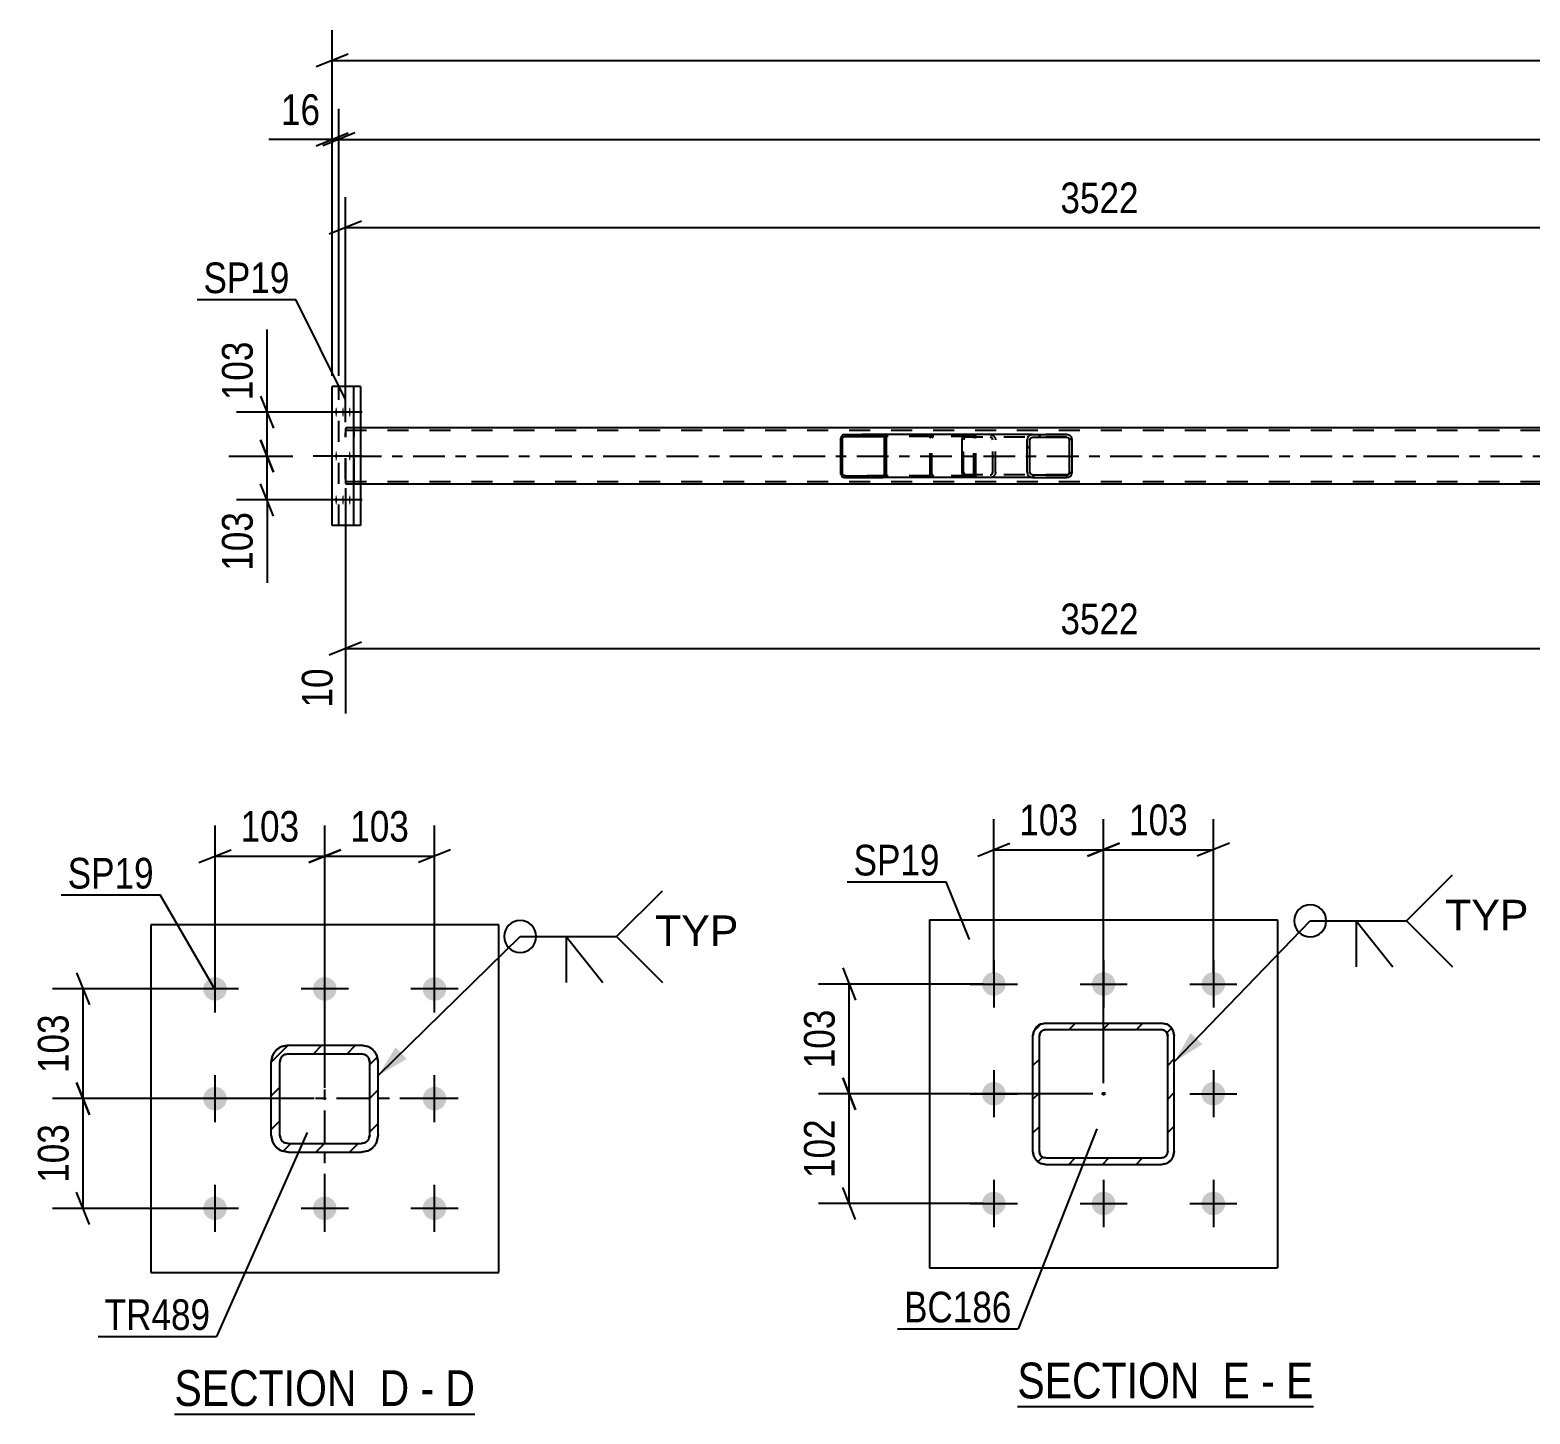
# Model space of a CAD drawing. Header units: millimetres. Extents: x 0 to 841, y 0 to 594.
# Drawn here: x 80.7 to 220.8, y 145.8 to 275.1 of the extents above; entities that cross this region are included whole.
import ezdxf

# ---------------------------------------------------------------- set-up
doc = ezdxf.new("R2010")
doc.units = ezdxf.units.MM
doc.linetypes.add('DXK_LINE_DOT2', pattern=[3.9198, 1.9599, -1.9599])
doc.linetypes.add('DXK_LINE_DOT3', pattern=[5.9187, 2.979, -0.9799, 0.9799, -0.9799])
doc.styles.add('Arial', font='ARIAL.TTF', dxfattribs={"height": 0.2})
doc.styles.add('Arial Narrow', font='ARIALN.TTF', dxfattribs={"height": 0.2})

# ---------------------------------------------------------------- blocks, each defined once
blk = doc.blocks.new('Unknown-318888822-18 - 7484')
at = {"color": 6, "linetype": 'Continuous'}
blk.add_line((94.18, 145.8), (122.25, 145.8), dxfattribs=at)
at = {"color": 0, "linetype": 'Continuous'}
for points in [[(112.29, 146.55), (112.29, 150.05), (94.18, 150.05), (94.18, 146.55)], [(116.11, 146.55), (116.11, 150.05), (113.34, 150.05), (113.34, 146.55)], [(118.43, 146.55), (118.43, 150.05), (117.16, 150.05), (117.16, 146.55)], [(122.25, 146.55), (122.25, 150.05), (119.48, 150.05), (119.48, 146.55)]]:
    blk.add_wipeout(points, dxfattribs=at)
at = {"color": 7, "linetype": 'Continuous', "style": 'Arial Narrow'}
for s, p in [('SECTION ', (94.18, 146.55)), ('D', (113.34, 146.55)), ('D', (119.48, 146.55)), ('-', (117.16, 146.55))]:
    blk.add_text(s, height=3.34, dxfattribs=at).set_placement(p)
blk = doc.blocks.new('Unknown-318888822-22 - 21954')
at = {"color": 6, "linetype": 'Continuous'}
blk.add_line((172.91, 146.51), (200.56, 146.51), dxfattribs=at)
at = {"color": 0, "linetype": 'Continuous'}
for points in [[(191.02, 147.26), (191.02, 150.76), (172.91, 150.76), (172.91, 147.26)], [(194.63, 147.26), (194.63, 150.76), (192.07, 150.76), (192.07, 147.26)], [(196.95, 147.26), (196.95, 150.76), (195.68, 150.76), (195.68, 147.26)], [(200.56, 147.26), (200.56, 150.76), (198, 150.76), (198, 147.26)]]:
    blk.add_wipeout(points, dxfattribs=at)
at = {"color": 7, "linetype": 'Continuous', "style": 'Arial Narrow'}
for s, p in [('SECTION ', (172.91, 147.26)), ('E', (192.07, 147.26)), ('E', (198, 147.26)), ('-', (195.68, 147.26))]:
    blk.add_text(s, height=3.34, dxfattribs=at).set_placement(p)
blk = doc.blocks.new('Part-318888822-7509 - 7484')
at = {"color": 2, "linetype": 'Continuous'}
for p, q in [((124.47, 191.51), (91.97, 191.51)), ((91.97, 191.51), (91.97, 159.01)), ((124.47, 159.01), (124.47, 191.51)), ((91.97, 159.01), (124.47, 159.01))]:
    blk.add_line(p, q, dxfattribs=at)
blk = doc.blocks.new('Part-318888822-7651 - 7484')
at = {"linetype": 'Continuous'}
h = blk.add_hatch(dxfattribs=at)
h.set_pattern_fill('', scale=0.7, style=0, pattern_type=0)
h.set_pattern_definition([(45, (104.8155, 180.2636), (-1.57154, 1.57154), [])])
h.paths.add_polyline_path([(111.62, 180.26), (104.82, 180.26), (104.2, 180.14), (103.68, 179.79), (103.34, 179.28), (103.22, 178.66), (103.22, 171.86), (103.34, 171.25), (103.68, 170.73), (104.2, 170.39), (104.82, 170.26), (111.62, 170.26), (112.23, 170.39), (112.75, 170.73), (113.09, 171.25), (113.22, 171.86), (113.22, 178.66), (113.09, 179.28), (112.75, 179.79), (112.23, 180.14)])
h.paths.add_polyline_path([(112.35, 178.97), (112.42, 178.66), (112.42, 171.86), (112.35, 171.56), (112.18, 171.3), (111.92, 171.12), (111.62, 171.06), (104.82, 171.06), (104.51, 171.12), (104.25, 171.3), (104.08, 171.56), (104.02, 171.86), (104.02, 178.66), (104.08, 178.97), (104.25, 179.23), (104.51, 179.4), (104.82, 179.46), (111.62, 179.46), (111.92, 179.4), (112.18, 179.23)])
at = {"color": 7, "linetype": 'DXK_LINE_DOT3'}
for p, q in [((108.22, 165.26), (108.22, 185.26)), ((118.22, 175.26), (98.22, 175.26))]:
    blk.add_line(p, q, dxfattribs=at)
at = {"color": 7, "linetype": 'DXK_LINE_DOT2'}
for p, q in [((104.2, 180.14), (104.82, 180.26)), ((104.82, 179.46), (104.51, 179.4)), ((104.82, 180.26), (111.62, 180.26)), ((104.82, 179.46), (111.62, 179.46)), ((111.62, 180.26), (112.23, 180.14)), ((111.92, 179.4), (111.62, 179.46)), ((103.22, 178.66), (103.34, 179.28)), ((103.22, 171.86), (103.22, 178.66)), ((104.08, 178.97), (104.02, 178.66)), ((104.02, 171.86), (104.02, 178.66)), ((112.42, 178.66), (112.35, 178.97)), ((112.42, 171.86), (112.42, 178.66)), ((113.09, 179.28), (113.22, 178.66)), ((113.22, 171.86), (113.22, 178.66)), ((103.34, 171.25), (103.22, 171.86)), ((104.02, 171.86), (104.08, 171.56)), ((104.51, 171.12), (104.82, 171.06)), ((104.82, 171.06), (111.62, 171.06)), ((111.62, 171.06), (111.92, 171.12)), ((112.35, 171.56), (112.42, 171.86)), ((113.22, 171.86), (113.09, 171.25)), ((104.82, 170.26), (104.2, 170.39)), ((104.82, 170.26), (111.62, 170.26)), ((112.23, 170.39), (111.62, 170.26))]:
    blk.add_line(p, q, dxfattribs=at)
at = {"color": 2, "linetype": 'Continuous'}
for p, q in [((104.82, 180.26), (104.2, 180.14)), ((104.51, 179.4), (104.82, 179.46)), ((104.82, 180.26), (111.62, 180.26)), ((104.82, 179.46), (111.62, 179.46)), ((112.23, 180.14), (111.62, 180.26)), ((111.62, 179.46), (111.92, 179.4)), ((103.34, 179.28), (103.22, 178.66)), ((103.22, 171.86), (103.22, 178.66)), ((104.02, 178.66), (104.08, 178.97)), ((104.02, 171.86), (104.02, 178.66)), ((112.35, 178.97), (112.42, 178.66)), ((112.42, 171.86), (112.42, 178.66)), ((113.22, 178.66), (113.09, 179.28)), ((113.22, 171.86), (113.22, 178.66)), ((103.22, 171.86), (103.34, 171.25)), ((104.08, 171.56), (104.02, 171.86)), ((104.82, 171.06), (104.51, 171.12)), ((104.82, 171.06), (111.62, 171.06)), ((111.92, 171.12), (111.62, 171.06)), ((112.42, 171.86), (112.35, 171.56)), ((113.09, 171.25), (113.22, 171.86)), ((104.2, 170.39), (104.82, 170.26)), ((104.82, 170.26), (111.62, 170.26)), ((111.62, 170.26), (112.23, 170.39))]:
    blk.add_line(p, q, dxfattribs=at)
at = {"color": 7, "linetype": 'DXK_LINE_DOT2'}
for centre, radius, start, end in [((104.82, 178.66), 1.6, 112.5, 157.5), ((104.82, 178.66), 0.8, 112.5, 157.5), ((111.62, 178.66), 0.8, 22.5, 67.5), ((111.62, 178.66), 1.6, 22.5, 67.5), ((104.82, 171.86), 1.6, 202.5, 247.5), ((104.82, 171.86), 0.8, 202.5, 247.5), ((111.62, 171.86), 0.8, 292.5, 337.5), ((111.62, 171.86), 1.6, 292.5, 337.5)]:
    blk.add_arc(centre, radius, start, end, dxfattribs=at)
at = {"color": 2, "linetype": 'Continuous'}
for centre, radius, start, end in [((104.82, 178.66), 1.6, 112.5, 157.5), ((104.82, 178.66), 0.8, 112.5, 157.5), ((111.62, 178.66), 0.8, 22.5, 67.5), ((111.62, 178.66), 1.6, 22.5, 67.5), ((104.82, 171.86), 1.6, 202.5, 247.5), ((104.82, 171.86), 0.8, 202.5, 247.5), ((111.62, 171.86), 0.8, 292.5, 337.5), ((111.62, 171.86), 1.6, 292.5, 337.5)]:
    blk.add_arc(centre, radius, start, end, dxfattribs=at)
blk = doc.blocks.new('Bolt-318888822-7571 - 7484')
at = {"linetype": 'Continuous'}
for points in [[(97.97, 184.41, -1), (97.97, 186.61, -1)], [(108.22, 184.41, -1), (108.22, 186.61, -1)], [(118.47, 184.41, -1), (118.47, 186.61, -1)], [(97.97, 174.16, -1), (97.97, 176.36, -1)], [(118.47, 174.16, -1), (118.47, 176.36, -1)], [(97.97, 163.91, -1), (97.97, 166.11, -1)], [(108.22, 163.91, -1), (108.22, 166.11, -1)], [(118.47, 163.91, -1), (118.47, 166.11, -1)]]:
    blk.add_hatch(color=1, dxfattribs=at).paths.add_polyline_path(points)
at = {"color": 1, "linetype": 'Continuous'}
for p, q in [((97.97, 183.31), (97.97, 187.71)), ((108.22, 183.31), (108.22, 187.71)), ((118.47, 183.31), (118.47, 187.71)), ((100.17, 185.51), (95.77, 185.51)), ((110.42, 185.51), (106.02, 185.51)), ((120.67, 185.51), (116.27, 185.51)), ((97.97, 173.06), (97.97, 177.46)), ((118.47, 173.06), (118.47, 177.46)), ((100.17, 175.26), (95.77, 175.26)), ((120.67, 175.26), (116.27, 175.26)), ((97.97, 162.81), (97.97, 167.21)), ((108.22, 162.81), (108.22, 167.21)), ((118.47, 162.81), (118.47, 167.21)), ((100.17, 165.01), (95.77, 165.01)), ((110.42, 165.01), (106.02, 165.01)), ((120.67, 165.01), (116.27, 165.01))]:
    blk.add_line(p, q, dxfattribs=at)
blk = doc.blocks.new('Bolt-318888822-3380 - 3092')
at = {"linetype": 'Continuous'}
for points in [[(109.35, 239.39), (109.35, 239.3), (109.35, 239.21), (109.34, 239.13), (109.33, 239.06), (109.32, 239.01), (109.31, 238.97), (109.29, 238.95), (109.28, 238.95), (109.26, 238.97), (109.25, 239.01), (109.24, 239.06), (109.23, 239.13), (109.22, 239.21), (109.22, 239.3), (109.22, 239.39), (109.22, 239.48), (109.22, 239.57), (109.23, 239.65), (109.24, 239.72), (109.25, 239.77), (109.26, 239.81), (109.28, 239.83), (109.29, 239.83), (109.31, 239.81), (109.32, 239.77), (109.33, 239.72), (109.34, 239.65), (109.35, 239.57), (109.35, 239.48)], [(109.99, 239.39), (109.99, 239.3), (109.98, 239.21), (109.98, 239.13), (109.97, 239.06), (109.95, 239.01), (109.94, 238.97), (109.93, 238.95), (109.91, 238.95), (109.9, 238.97), (109.89, 239.01), (109.87, 239.06), (109.87, 239.13), (109.86, 239.21), (109.85, 239.3), (109.85, 239.39), (109.85, 239.48), (109.86, 239.57), (109.87, 239.65), (109.87, 239.72), (109.89, 239.77), (109.9, 239.81), (109.91, 239.83), (109.93, 239.83), (109.94, 239.81), (109.95, 239.77), (109.97, 239.72), (109.98, 239.65), (109.98, 239.57), (109.99, 239.48)], [(110.62, 239.39), (110.62, 239.3), (110.62, 239.21), (110.61, 239.13), (110.6, 239.06), (110.59, 239.01), (110.58, 238.97), (110.56, 238.95), (110.55, 238.95), (110.54, 238.97), (110.52, 239.01), (110.51, 239.06), (110.5, 239.13), (110.49, 239.21), (110.49, 239.3), (110.49, 239.39), (110.49, 239.48), (110.49, 239.57), (110.5, 239.65), (110.51, 239.72), (110.52, 239.77), (110.54, 239.81), (110.55, 239.83), (110.56, 239.83), (110.58, 239.81), (110.59, 239.77), (110.6, 239.72), (110.61, 239.65), (110.62, 239.57), (110.62, 239.48)], [(109.35, 235.29), (109.35, 235.2), (109.35, 235.11), (109.34, 235.03), (109.33, 234.96), (109.32, 234.91), (109.31, 234.87), (109.29, 234.85), (109.28, 234.85), (109.26, 234.87), (109.25, 234.91), (109.24, 234.96), (109.23, 235.03), (109.22, 235.11), (109.22, 235.2), (109.22, 235.29), (109.22, 235.38), (109.22, 235.47), (109.23, 235.55), (109.24, 235.62), (109.25, 235.67), (109.26, 235.71), (109.28, 235.73), (109.29, 235.73), (109.31, 235.71), (109.32, 235.67), (109.33, 235.62), (109.34, 235.55), (109.35, 235.47), (109.35, 235.38)], [(110.62, 235.29), (110.62, 235.2), (110.62, 235.11), (110.61, 235.03), (110.6, 234.96), (110.59, 234.91), (110.58, 234.87), (110.56, 234.85), (110.55, 234.85), (110.54, 234.87), (110.52, 234.91), (110.51, 234.96), (110.5, 235.03), (110.49, 235.11), (110.49, 235.2), (110.49, 235.29), (110.49, 235.38), (110.49, 235.47), (110.5, 235.55), (110.51, 235.62), (110.52, 235.67), (110.54, 235.71), (110.55, 235.73), (110.56, 235.73), (110.58, 235.71), (110.59, 235.67), (110.6, 235.62), (110.61, 235.55), (110.62, 235.47), (110.62, 235.38)], [(109.35, 231.19), (109.35, 231.1), (109.35, 231.01), (109.34, 230.93), (109.33, 230.86), (109.32, 230.81), (109.31, 230.77), (109.29, 230.75), (109.28, 230.75), (109.26, 230.77), (109.25, 230.81), (109.24, 230.86), (109.23, 230.93), (109.22, 231.01), (109.22, 231.1), (109.22, 231.19), (109.22, 231.28), (109.22, 231.37), (109.23, 231.45), (109.24, 231.52), (109.25, 231.57), (109.26, 231.61), (109.28, 231.63), (109.29, 231.63), (109.31, 231.61), (109.32, 231.57), (109.33, 231.52), (109.34, 231.45), (109.35, 231.37), (109.35, 231.28)], [(109.99, 231.19), (109.99, 231.1), (109.98, 231.01), (109.98, 230.93), (109.97, 230.86), (109.95, 230.81), (109.94, 230.77), (109.93, 230.75), (109.91, 230.75), (109.9, 230.77), (109.89, 230.81), (109.87, 230.86), (109.87, 230.93), (109.86, 231.01), (109.85, 231.1), (109.85, 231.19), (109.85, 231.28), (109.86, 231.37), (109.87, 231.45), (109.87, 231.52), (109.89, 231.57), (109.9, 231.61), (109.91, 231.63), (109.93, 231.63), (109.94, 231.61), (109.95, 231.57), (109.97, 231.52), (109.98, 231.45), (109.98, 231.37), (109.99, 231.28)], [(110.62, 231.19), (110.62, 231.1), (110.62, 231.01), (110.61, 230.93), (110.6, 230.86), (110.59, 230.81), (110.58, 230.77), (110.56, 230.75), (110.55, 230.75), (110.54, 230.77), (110.52, 230.81), (110.51, 230.86), (110.5, 230.93), (110.49, 231.01), (110.49, 231.1), (110.49, 231.19), (110.49, 231.28), (110.49, 231.37), (110.5, 231.45), (110.51, 231.52), (110.52, 231.57), (110.54, 231.61), (110.55, 231.63), (110.56, 231.63), (110.58, 231.61), (110.59, 231.57), (110.6, 231.52), (110.61, 231.45), (110.62, 231.37), (110.62, 231.28)]]:
    blk.add_hatch(color=1, dxfattribs=at).paths.add_polyline_path(points)
at = {"color": 1, "linetype": 'Continuous'}
for p, q in [((110.43, 239.39), (107.15, 239.39)), ((111.07, 239.39), (107.79, 239.39)), ((111.7, 239.39), (108.42, 239.39)), ((110.43, 235.29), (107.15, 235.29)), ((111.7, 235.29), (108.42, 235.29)), ((110.43, 231.19), (107.15, 231.19)), ((111.07, 231.19), (107.79, 231.19)), ((111.7, 231.19), (108.42, 231.19))]:
    blk.add_line(p, q, dxfattribs=at)
blk = doc.blocks.new('Part-318888822-3263 - 3092')
at = {"color": 2, "linetype": 'Continuous'}
for p, q in [((111.56, 241.79), (108.91, 241.79)), ((108.91, 228.79), (108.91, 241.79)), ((110.93, 228.79), (110.93, 241.79)), ((111.56, 241.79), (111.56, 228.79)), ((111.56, 228.79), (108.91, 228.79))]:
    blk.add_line(p, q, dxfattribs=at)
at = {"color": 7, "linetype": 'DXK_LINE_DOT2'}
blk.add_line((109.54, 228.79), (109.54, 241.79), dxfattribs=at)
blk = doc.blocks.new('Part-318888822-3265 - 3092')
at = {"linetype": 'Continuous'}
h = blk.add_hatch(dxfattribs=at)
h.set_pattern_fill('', scale=0.7, style=0, pattern_type=0)
h.set_pattern_definition([(45, (160.6437, 237.091), (-1.57154, 1.57154), [])])
h.paths.add_polyline_path([(160.67, 236.97), (160.64, 237.09), (160.57, 237.19), (160.46, 237.26), (160.33, 237.29), (156.75, 237.29), (156.62, 237.26), (156.51, 237.19), (156.44, 237.09), (156.41, 236.97), (156.41, 233.61), (156.44, 233.49), (156.51, 233.38), (156.62, 233.31), (156.75, 233.29), (160.33, 233.29), (160.46, 233.31), (160.57, 233.38), (160.64, 233.49), (160.67, 233.61)])
h.paths.add_polyline_path([(160.49, 233.55), (160.45, 233.5), (160.39, 233.46), (160.33, 233.45), (156.75, 233.45), (156.69, 233.46), (156.63, 233.5), (156.6, 233.55), (156.58, 233.61), (156.58, 236.97), (156.6, 237.03), (156.63, 237.08), (156.69, 237.12), (156.75, 237.13), (160.33, 237.13), (160.39, 237.12), (160.45, 237.08), (160.49, 237.03), (160.5, 236.97), (160.5, 233.61)])
at = {"color": 2, "linetype": 'Continuous'}
for p, q in [((156.44, 237.09), (156.41, 236.97)), ((156.41, 233.61), (156.41, 236.97)), ((156.58, 236.97), (156.6, 237.03)), ((156.58, 233.61), (156.58, 236.97)), ((156.6, 237.03), (156.63, 237.08)), ((156.75, 237.29), (156.62, 237.26)), ((156.63, 237.08), (156.69, 237.12)), ((156.69, 237.12), (156.75, 237.13)), ((156.75, 237.29), (160.33, 237.29)), ((156.75, 237.13), (160.33, 237.13)), ((168.03, 237.29), (160.33, 237.29)), ((160.46, 237.26), (160.33, 237.29)), ((160.33, 237.13), (160.39, 237.12)), ((160.39, 237.12), (160.45, 237.08)), ((160.45, 237.08), (160.49, 237.03)), ((160.49, 237.03), (160.5, 236.97)), ((160.5, 233.61), (160.5, 236.97)), ((160.67, 236.97), (160.64, 237.09)), ((160.67, 233.61), (160.67, 236.97)), ((156.41, 233.61), (156.44, 233.49)), ((156.6, 233.55), (156.58, 233.61)), ((156.63, 233.5), (156.6, 233.55)), ((156.62, 233.31), (156.75, 233.29)), ((156.69, 233.46), (156.63, 233.5)), ((156.75, 233.45), (156.69, 233.46)), ((156.75, 233.45), (160.33, 233.45)), ((156.75, 233.29), (160.33, 233.29)), ((160.39, 233.46), (160.33, 233.45)), ((160.33, 233.29), (160.46, 233.31)), ((168.03, 233.29), (160.33, 233.29)), ((160.45, 233.5), (160.39, 233.46)), ((160.49, 233.55), (160.45, 233.5)), ((160.5, 233.61), (160.49, 233.55)), ((160.64, 233.49), (160.67, 233.61))]:
    blk.add_line(p, q, dxfattribs=at)
at = {"color": 7, "linetype": 'DXK_LINE_DOT2'}
for p, q in [((160.33, 237.29), (156.75, 237.29)), ((168.68, 237.13), (156.75, 237.13)), ((164.76, 236.97), (164.79, 237.09)), ((164.76, 233.61), (164.76, 236.97)), ((164.95, 237.03), (164.93, 236.97)), ((164.93, 233.61), (164.93, 236.97)), ((164.98, 237.08), (164.95, 237.03)), ((164.97, 237.26), (165.1, 237.29)), ((165.04, 237.12), (164.98, 237.08)), ((165.1, 237.13), (165.04, 237.12)), ((168.68, 237.29), (168.03, 237.29)), ((168.68, 237.29), (168.81, 237.26)), ((168.74, 237.12), (168.68, 237.13)), ((168.8, 237.08), (168.74, 237.12)), ((168.84, 237.03), (168.8, 237.08)), ((168.85, 236.97), (168.84, 237.03)), ((168.85, 233.61), (168.85, 236.97)), ((168.99, 237.09), (169.01, 236.99)), ((169.01, 236.99), (169.02, 236.97)), ((169.02, 233.61), (169.02, 236.97)), ((168.68, 233.45), (156.75, 233.45)), ((160.33, 233.29), (156.75, 233.29)), ((164.79, 233.49), (164.76, 233.61)), ((164.93, 233.61), (164.95, 233.55)), ((164.95, 233.55), (164.98, 233.5)), ((165.1, 233.29), (164.97, 233.31)), ((164.98, 233.5), (165, 233.49)), ((165, 233.49), (165.04, 233.46)), ((165.04, 233.46), (165.1, 233.45)), ((168.68, 233.29), (168.03, 233.29)), ((168.68, 233.45), (168.74, 233.46)), ((168.81, 233.31), (168.68, 233.29)), ((168.74, 233.46), (168.8, 233.5)), ((168.8, 233.5), (168.84, 233.55)), ((168.84, 233.55), (168.85, 233.61)), ((169.01, 233.58), (168.99, 233.49)), ((169.02, 233.61), (169.01, 233.58))]:
    blk.add_line(p, q, dxfattribs=at)
at = {"color": 2, "linetype": 'Continuous'}
for centre, start, end in [((156.74, 236.95), 110.7583, 155.68), ((160.34, 236.95), 24.32, 69.2417), ((156.74, 233.62), 204.32, 249.2417), ((160.34, 233.62), 290.7583, 335.68)]:
    blk.add_arc(centre, 0.331, start, end, dxfattribs=at)
at = {"color": 7, "linetype": 'DXK_LINE_DOT2'}
for centre, start, end in [((165.09, 236.95), 110.7583, 155.6801), ((168.69, 236.95), 24.3199, 69.2417), ((165.09, 233.62), 204.3199, 249.2417), ((168.69, 233.62), 290.7583, 335.6801)]:
    blk.add_arc(centre, 0.331, start, end, dxfattribs=at)
blk = doc.blocks.new('Part-318888822-3266 - 3092')
at = {"linetype": 'Continuous'}
h = blk.add_hatch(dxfattribs=at)
h.set_pattern_fill('', scale=0.7, style=0, pattern_type=0)
h.set_pattern_definition([(45, (177.9765, 236.9922), (-1.57154, 1.57154), [])])
h.paths.add_polyline_path([(178.01, 236.81), (177.98, 236.99), (177.87, 237.15), (177.7, 237.25), (177.51, 237.29), (174.33, 237.29), (174.14, 237.25), (173.97, 237.15), (173.86, 236.99), (173.83, 236.81), (173.83, 233.77), (173.86, 233.58), (173.97, 233.43), (174.14, 233.33), (174.33, 233.29), (177.51, 233.29), (177.7, 233.33), (177.87, 233.43), (177.98, 233.58), (178.01, 233.77)])
h.paths.add_polyline_path([(177.74, 233.68), (177.69, 233.6), (177.61, 233.55), (177.51, 233.53), (174.33, 233.53), (174.23, 233.55), (174.15, 233.6), (174.1, 233.68), (174.08, 233.77), (174.08, 236.81), (174.1, 236.9), (174.15, 236.98), (174.23, 237.03), (174.33, 237.05), (177.51, 237.05), (177.61, 237.03), (177.69, 236.98), (177.74, 236.9), (177.76, 236.81), (177.76, 233.77)])
at = {"color": 2, "linetype": 'Continuous'}
for p, q in [((167.76, 236.81), (167.78, 236.99)), ((167.76, 233.77), (167.76, 236.81)), ((167.78, 236.99), (167.84, 237.15)), ((167.84, 237.15), (167.92, 237.25)), ((167.92, 237.25), (168.03, 237.29)), ((174.33, 237.29), (168.03, 237.29)), ((173.86, 236.99), (173.83, 236.81)), ((173.83, 233.77), (173.83, 236.81)), ((174.08, 236.81), (174.1, 236.9)), ((174.08, 233.77), (174.08, 236.81)), ((174.1, 236.9), (174.15, 236.98)), ((174.33, 237.29), (174.14, 237.25)), ((174.15, 236.98), (174.23, 237.03)), ((174.23, 237.03), (174.33, 237.05)), ((174.33, 237.29), (177.51, 237.29)), ((174.33, 237.05), (177.51, 237.05)), ((177.7, 237.25), (177.51, 237.29)), ((177.51, 237.05), (177.61, 237.03)), ((177.61, 237.03), (177.69, 236.98)), ((177.69, 236.98), (177.74, 236.9)), ((177.74, 236.9), (177.76, 236.81)), ((177.76, 233.77), (177.76, 236.81)), ((178.01, 236.81), (177.98, 236.99)), ((178.01, 233.77), (178.01, 236.81)), ((167.78, 233.58), (167.76, 233.77)), ((167.84, 233.43), (167.78, 233.58)), ((167.92, 233.33), (167.84, 233.43)), ((168.03, 233.29), (167.92, 233.33)), ((174.33, 233.29), (168.03, 233.29)), ((173.83, 233.77), (173.86, 233.58)), ((174.1, 233.68), (174.08, 233.77)), ((174.15, 233.6), (174.1, 233.68)), ((174.14, 233.33), (174.33, 233.29)), ((174.23, 233.55), (174.15, 233.6)), ((174.33, 233.53), (174.23, 233.55)), ((174.33, 233.53), (177.51, 233.53)), ((174.33, 233.29), (177.51, 233.29)), ((177.61, 233.55), (177.51, 233.53)), ((177.51, 233.29), (177.7, 233.33)), ((177.69, 233.6), (177.61, 233.55)), ((177.74, 233.68), (177.69, 233.6)), ((177.76, 233.77), (177.74, 233.68)), ((177.98, 233.58), (178.01, 233.77))]:
    blk.add_line(p, q, dxfattribs=at)
at = {"color": 7, "linetype": 'DXK_LINE_DOT2'}
for p, q in [((167.9, 236.9), (167.89, 236.81)), ((167.89, 233.77), (167.89, 236.81)), ((167.93, 236.98), (167.9, 236.9)), ((167.98, 237.03), (167.93, 236.98)), ((168.03, 237.05), (167.98, 237.03)), ((177.51, 237.05), (168.03, 237.05)), ((169.02, 237.05), (169.02, 237.29)), ((170.36, 237.29), (170.55, 237.25)), ((170.46, 237.03), (170.36, 237.05)), ((170.54, 236.98), (170.46, 237.03)), ((170.59, 236.9), (170.54, 236.98)), ((170.61, 236.81), (170.59, 236.9)), ((170.61, 233.77), (170.61, 236.81)), ((170.83, 236.99), (170.86, 236.81)), ((170.86, 233.77), (170.86, 236.81)), ((177.51, 237.29), (174.33, 237.29)), ((167.89, 233.77), (167.9, 233.68)), ((167.9, 233.68), (167.93, 233.6)), ((167.93, 233.6), (167.98, 233.55)), ((167.98, 233.55), (168.03, 233.53)), ((177.51, 233.53), (168.03, 233.53)), ((169.02, 233.29), (169.02, 233.53)), ((170.36, 233.53), (170.46, 233.55)), ((170.55, 233.33), (170.36, 233.29)), ((170.46, 233.55), (170.54, 233.6)), ((170.54, 233.6), (170.59, 233.68)), ((170.59, 233.68), (170.61, 233.77)), ((170.86, 233.77), (170.83, 233.58)), ((177.51, 233.29), (174.33, 233.29))]:
    blk.add_line(p, q, dxfattribs=at)
for centre, start, end in [((170.38, 236.79), 23.8494, 68.8059), ((170.38, 233.78), 291.1941, 336.1506)]:
    blk.add_arc(centre, 0.492, start, end, dxfattribs=at)
at = {"color": 2, "linetype": 'Continuous'}
for centre, start, end in [((174.31, 236.79), 111.1941, 156.1506), ((177.53, 236.79), 23.8494, 68.8059), ((174.31, 233.78), 203.8494, 248.8059), ((177.53, 233.78), 291.1941, 336.1506)]:
    blk.add_arc(centre, 0.492, start, end, dxfattribs=at)
blk = doc.blocks.new('Part-318888822-3333 - 3092')
at = {"color": 7, "linetype": 'DXK_LINE_DOT2'}
for p, q in [((110.16, 237.79), (110.14, 237.63)), ((110.14, 237.63), (110.14, 237.45)), ((110.14, 233.13), (110.14, 237.45)), ((110.18, 237.89), (110.16, 237.79)), ((110.21, 237.93), (110.18, 237.89)), ((110.18, 237.54), (110.19, 237.62)), ((110.18, 237.45), (110.18, 237.54)), ((110.18, 233.13), (110.18, 237.45)), ((110.19, 237.62), (110.2, 237.67)), ((110.2, 237.67), (110.21, 237.69)), ((111.56, 237.93), (110.21, 237.93)), ((774.56, 237.69), (110.21, 237.69)), ((110.92, 237.89), (110.89, 237.93)), ((110.89, 237.69), (110.91, 237.67)), ((110.91, 237.67), (110.92, 237.62)), ((110.95, 237.79), (110.92, 237.89)), ((110.92, 237.62), (110.93, 237.54)), ((110.93, 237.54), (110.93, 237.45)), ((110.93, 233.13), (110.93, 237.45)), ((110.96, 237.63), (110.95, 237.79)), ((110.97, 237.45), (110.96, 237.63)), ((110.97, 233.13), (110.97, 237.45)), ((110.14, 233.13), (110.14, 232.94)), ((110.14, 232.94), (110.16, 232.79)), ((110.16, 232.79), (110.18, 232.69)), ((110.18, 233.04), (110.18, 233.13)), ((110.19, 232.96), (110.18, 233.04)), ((110.18, 232.69), (110.21, 232.65)), ((110.2, 232.91), (110.19, 232.96)), ((110.21, 232.89), (110.2, 232.91)), ((774.56, 232.89), (110.21, 232.89)), ((111.56, 232.65), (110.21, 232.65)), ((110.91, 232.91), (110.89, 232.89)), ((110.89, 232.65), (110.92, 232.69)), ((110.92, 232.96), (110.91, 232.91)), ((110.93, 233.04), (110.92, 232.96)), ((110.92, 232.69), (110.93, 232.72)), ((110.93, 233.13), (110.93, 233.04)), ((110.93, 232.72), (110.95, 232.79)), ((110.95, 232.79), (110.96, 232.94)), ((110.96, 232.94), (110.97, 233.13))]:
    blk.add_line(p, q, dxfattribs=at)
at = {"color": 2, "linetype": 'Continuous'}
for p, q in [((250.23, 237.93), (111.56, 237.93)), ((250.23, 232.65), (111.56, 232.65))]:
    blk.add_line(p, q, dxfattribs=at)
at = {"color": 7, "linetype": 'DXK_LINE_DOT3'}
blk.add_line((110.55, 235.29), (774.56, 235.29), dxfattribs=at)
blk = doc.blocks.new('Part-318888822-21972 - 21954')
at = {"linetype": 'Continuous'}
h = blk.add_hatch(dxfattribs=at)
h.set_pattern_fill('', scale=0.7, style=0, pattern_type=0)
h.set_pattern_definition([(45, (175.0997, 182.2256), (-1.57154, 1.57154), [])])
h.paths.add_polyline_path([(175.56, 182.32), (175.1, 182.23), (174.71, 181.97), (174.45, 181.58), (174.36, 181.12), (174.36, 170.32), (174.45, 169.86), (174.71, 169.47), (175.1, 169.21), (175.56, 169.12), (186.36, 169.12), (186.82, 169.21), (187.21, 169.47), (187.47, 169.86), (187.56, 170.32), (187.56, 181.12), (187.47, 181.58), (187.21, 181.97), (186.82, 182.23), (186.36, 182.32)])
h.paths.add_polyline_path([(186.36, 181.72), (186.59, 181.67), (186.78, 181.54), (186.91, 181.35), (186.96, 181.12), (186.96, 170.32), (186.91, 170.09), (186.78, 169.89), (186.59, 169.76), (186.36, 169.72), (175.56, 169.72), (175.33, 169.76), (175.13, 169.89), (175, 170.09), (174.96, 170.32), (174.96, 181.12), (175, 181.35), (175.13, 181.54), (175.33, 181.67), (175.56, 181.72)])
blk.add_hatch(color=246, dxfattribs=at).paths.add_polyline_path([(180.96, 175.62, -1), (180.96, 175.82, -1)])
at = {"color": 7, "linetype": 'DXK_LINE_DOT2'}
for p, q in [((175.1, 182.23), (175.56, 182.32)), ((175.56, 182.32), (186.36, 182.32)), ((186.36, 182.32), (186.82, 182.23)), ((174.36, 181.12), (174.45, 181.58)), ((174.36, 170.32), (174.36, 181.12)), ((175, 181.35), (174.96, 181.12)), ((174.96, 170.32), (174.96, 181.12)), ((175.13, 181.54), (175, 181.35)), ((175.33, 181.67), (175.13, 181.54)), ((175.56, 181.72), (175.33, 181.67)), ((175.56, 181.72), (186.36, 181.72)), ((186.59, 181.67), (186.36, 181.72)), ((186.78, 181.54), (186.59, 181.67)), ((186.91, 181.35), (186.78, 181.54)), ((186.96, 181.12), (186.91, 181.35)), ((186.96, 170.32), (186.96, 181.12)), ((187.47, 181.58), (187.56, 181.12)), ((187.56, 170.32), (187.56, 181.12)), ((174.45, 169.86), (174.36, 170.32)), ((174.96, 170.32), (175, 170.09)), ((175, 170.09), (175.13, 169.89)), ((175.13, 169.89), (175.33, 169.76)), ((175.33, 169.76), (175.56, 169.72)), ((175.56, 169.72), (186.36, 169.72)), ((186.36, 169.72), (186.59, 169.76)), ((186.59, 169.76), (186.78, 169.89)), ((186.78, 169.89), (186.91, 170.09)), ((186.91, 170.09), (186.96, 170.32)), ((187.56, 170.32), (187.47, 169.86)), ((175.56, 169.12), (175.1, 169.21)), ((175.56, 169.12), (186.36, 169.12)), ((186.82, 169.21), (186.36, 169.12))]:
    blk.add_line(p, q, dxfattribs=at)
at = {"color": 2, "linetype": 'Continuous'}
for p, q in [((175.56, 182.32), (175.1, 182.23)), ((175.56, 182.32), (175.56, 182.32)), ((175.56, 182.32), (186.36, 182.32)), ((186.36, 182.32), (186.36, 182.32)), ((186.82, 182.23), (186.36, 182.32)), ((174.45, 181.58), (174.36, 181.12)), ((174.36, 181.12), (174.36, 181.12)), ((174.36, 170.32), (174.36, 181.12)), ((174.96, 181.12), (175, 181.35)), ((174.96, 181.12), (174.96, 181.12)), ((174.96, 170.32), (174.96, 181.12)), ((175, 181.35), (175.13, 181.54)), ((175.13, 181.54), (175.33, 181.67)), ((175.33, 181.67), (175.56, 181.72)), ((175.56, 181.72), (175.56, 181.72)), ((175.56, 181.72), (186.36, 181.72)), ((186.36, 181.72), (186.36, 181.72)), ((186.36, 181.72), (186.59, 181.67)), ((186.59, 181.67), (186.78, 181.54)), ((186.78, 181.54), (186.91, 181.35)), ((186.91, 181.35), (186.96, 181.12)), ((186.96, 181.12), (186.96, 181.12)), ((186.96, 170.32), (186.96, 181.12)), ((187.56, 181.12), (187.47, 181.58)), ((187.56, 181.12), (187.56, 181.12)), ((187.56, 170.32), (187.56, 181.12)), ((174.36, 170.32), (174.36, 170.32)), ((174.36, 170.32), (174.45, 169.86)), ((174.96, 170.32), (174.96, 170.32)), ((175, 170.09), (174.96, 170.32)), ((175.13, 169.89), (175, 170.09)), ((175.33, 169.76), (175.13, 169.89)), ((175.56, 169.72), (175.33, 169.76)), ((175.56, 169.72), (175.56, 169.72)), ((175.56, 169.72), (186.36, 169.72)), ((186.59, 169.76), (186.36, 169.72)), ((186.36, 169.72), (186.36, 169.72)), ((186.78, 169.89), (186.59, 169.76)), ((186.91, 170.09), (186.78, 169.89)), ((186.96, 170.32), (186.91, 170.09)), ((186.96, 170.32), (186.96, 170.32)), ((187.47, 169.86), (187.56, 170.32)), ((187.56, 170.32), (187.56, 170.32)), ((175.1, 169.21), (175.56, 169.12)), ((175.56, 169.12), (175.56, 169.12)), ((175.56, 169.12), (186.36, 169.12)), ((186.36, 169.12), (186.82, 169.21)), ((186.36, 169.12), (186.36, 169.12))]:
    blk.add_line(p, q, dxfattribs=at)
at = {"color": 7, "linetype": 'DXK_LINE_DOT3'}
blk.add_line((180.96, 175.72), (180.96, 175.72), dxfattribs=at)
at = {"color": 246, "linetype": 'DXK_LINE_DOT2'}
blk.add_line((180.96, 175.72), (180.96, 175.72), dxfattribs=at)
at = {"color": 246, "linetype": 'Continuous'}
blk.add_circle((180.96, 175.72), 0.1, dxfattribs=at)
at = {"color": 7, "linetype": 'DXK_LINE_DOT2'}
for centre, start, end in [((175.56, 181.12), 112.5, 157.5), ((186.36, 181.12), 22.5, 67.5), ((175.56, 170.32), 202.5, 247.5), ((186.36, 170.32), 292.5, 337.5)]:
    blk.add_arc(centre, 1.2, start, end, dxfattribs=at)
at = {"color": 2, "linetype": 'Continuous'}
for centre, start, end in [((175.56, 181.12), 112.5, 157.5), ((186.36, 181.12), 22.5, 67.5), ((175.56, 170.32), 202.5, 247.5), ((186.36, 170.32), 292.5, 337.5)]:
    blk.add_arc(centre, 1.2, start, end, dxfattribs=at)
blk = doc.blocks.new('Part-318888822-21975 - 21954')
at = {"color": 2, "linetype": 'Continuous'}
for p, q in [((164.71, 191.97), (164.71, 159.47)), ((164.71, 191.97), (197.21, 191.97)), ((197.21, 191.97), (197.21, 159.47)), ((164.71, 159.47), (197.21, 159.47))]:
    blk.add_line(p, q, dxfattribs=at)
blk = doc.blocks.new('Bolt-318888822-22081 - 21954')
at = {"linetype": 'Continuous'}
for points in [[(170.71, 187.07, -1), (170.71, 184.87, -1)], [(180.96, 187.07, -1), (180.96, 184.87, -1)], [(191.21, 187.07, -1), (191.21, 184.87, -1)], [(170.71, 176.82, -1), (170.71, 174.62, -1)], [(191.21, 176.82, -1), (191.21, 174.62, -1)], [(170.71, 166.57, -1), (170.71, 164.37, -1)], [(180.96, 166.57, -1), (180.96, 164.37, -1)], [(191.21, 166.57, -1), (191.21, 164.37, -1)]]:
    blk.add_hatch(color=1, dxfattribs=at).paths.add_polyline_path(points)
at = {"color": 1, "linetype": 'Continuous'}
for p, q in [((170.71, 188.17), (170.71, 183.77)), ((180.96, 188.17), (180.96, 183.77)), ((191.21, 188.17), (191.21, 183.77)), ((168.51, 185.97), (172.91, 185.97)), ((178.76, 185.97), (183.16, 185.97)), ((189.01, 185.97), (193.41, 185.97)), ((170.71, 177.92), (170.71, 173.52)), ((191.21, 177.92), (191.21, 173.52)), ((168.51, 175.72), (172.91, 175.72)), ((189.01, 175.72), (193.41, 175.72)), ((170.71, 167.67), (170.71, 163.27)), ((180.96, 167.67), (180.96, 163.27)), ((191.21, 167.67), (191.21, 163.27)), ((168.51, 165.47), (172.91, 165.47)), ((178.76, 165.47), (183.16, 165.47)), ((189.01, 165.47), (193.41, 165.47))]:
    blk.add_line(p, q, dxfattribs=at)
blk = doc.blocks.new('StraightDimension-318888822-7658 - 7484')
at = {"color": 7, "linetype": 'Continuous'}
for p, q in [((85.04, 176.76), (86.24, 173.76)), ((107.22, 175.26), (82.79, 175.26)), ((85.64, 165.01), (85.64, 175.26)), ((86.24, 163.51), (85.04, 166.51)), ((96.97, 165.01), (82.79, 165.01))]:
    blk.add_line(p, q, dxfattribs=at)
at = {"color": 0}
blk.add_wipeout([(84.89, 173.48), (80.69, 173.48), (80.69, 166.8), (84.89, 166.8)], dxfattribs=at)
at = {"color": 3, "style": 'Arial Narrow'}
blk.add_text('103', height=2.863, rotation=90.0002, dxfattribs=at).set_placement((84.29, 167.4))
blk = doc.blocks.new('StraightDimension-318888822-7672 - 7484')
at = {"color": 7, "linetype": 'Continuous'}
for p, q in [((85.04, 187.01), (86.24, 184.01)), ((96.97, 185.51), (82.79, 185.51)), ((85.64, 175.26), (85.64, 185.51)), ((86.24, 173.76), (85.04, 176.76)), ((107.22, 175.26), (82.79, 175.26))]:
    blk.add_line(p, q, dxfattribs=at)
at = {"color": 0}
blk.add_wipeout([(84.89, 183.73), (80.69, 183.73), (80.69, 177.05), (84.89, 177.05)], dxfattribs=at)
at = {"color": 3, "style": 'Arial Narrow'}
blk.add_text('103', height=2.863, rotation=90.0002, dxfattribs=at).set_placement((84.29, 177.65))
blk = doc.blocks.new('StraightDimension-318888822-7687 - 7484')
at = {"color": 7, "linetype": 'Continuous'}
for p, q in [((97.97, 186.51), (97.97, 200.77)), ((108.22, 176.26), (108.22, 200.77)), ((96.47, 197.32), (99.47, 198.52)), ((97.97, 197.92), (108.22, 197.92)), ((109.72, 198.52), (106.72, 197.32))]:
    blk.add_line(p, q, dxfattribs=at)
at = {"color": 0}
blk.add_wipeout([(106.43, 198.67), (106.43, 202.87), (99.75, 202.87), (99.75, 198.67)], dxfattribs=at)
at = {"color": 3, "style": 'Arial Narrow'}
blk.add_text('103', height=2.863, dxfattribs=at).set_placement((100.35, 199.27))
blk = doc.blocks.new('StraightDimension-318888822-7701 - 7484')
at = {"color": 7, "linetype": 'Continuous'}
for p, q in [((108.22, 176.26), (108.22, 200.77)), ((118.47, 186.51), (118.47, 200.77)), ((106.72, 197.32), (109.72, 198.52)), ((108.22, 197.92), (118.47, 197.92)), ((119.97, 198.52), (116.97, 197.32))]:
    blk.add_line(p, q, dxfattribs=at)
at = {"color": 0}
blk.add_wipeout([(116.68, 198.67), (116.68, 202.87), (110, 202.87), (110, 198.67)], dxfattribs=at)
at = {"color": 3, "style": 'Arial Narrow'}
blk.add_text('103', height=2.863, dxfattribs=at).set_placement((110.6, 199.27))
blk = doc.blocks.new('StraightDimension-318888822-21181 - 3092')
at = {"color": 7, "linetype": 'Continuous'}
for p, q in [((110.14, 232.3), (110.14, 211.25)), ((251.02, 223.25), (251.02, 208.69)), ((111.64, 217.9), (108.64, 216.7)), ((110.14, 217.3), (251.02, 217.3)), ((249.52, 216.7), (252.52, 217.9))]:
    blk.add_line(p, q, dxfattribs=at)
at = {"color": 0}
blk.add_wipeout([(184.84, 218.05), (184.84, 222.25), (176.33, 222.25), (176.33, 218.05)], dxfattribs=at)
at = {"color": 3, "style": 'Arial Narrow'}
blk.add_text('3522', height=2.863, dxfattribs=at).set_placement((176.93, 218.65))
at = {"color": 0, "linetype": 'Continuous'}
for points in [[(109.54, 216.05), (105.34, 216.05), (105.34, 211.2), (109.54, 211.2)], [(250.42, 216.6), (246.22, 216.6), (246.22, 208.09), (250.42, 208.09)]]:
    blk.add_wipeout(points, dxfattribs=at)
at = {"color": 3, "linetype": 'Continuous', "style": 'Arial Narrow'}
for s, p in [('3512', (249.82, 208.69)), ('10', (108.94, 211.8))]:
    blk.add_text(s, height=2.863, rotation=90.0002, dxfattribs=at).set_placement(p)
blk = doc.blocks.new('StraightDimension-318888822-3442 - 3092')
at = {"color": 7, "linetype": 'Continuous'}
for p, q in [((108.91, 242.79), (108.91, 275.09)), ((110.41, 272.84), (107.41, 271.64)), ((108.91, 272.24), (785.42, 272.24))]:
    blk.add_line(p, q, dxfattribs=at)
blk = doc.blocks.new('StraightDimension-318888822-3472 - 3092')
at = {"color": 7, "linetype": 'Continuous'}
for p, q in [((102.83, 239.39), (102.83, 247.12)), ((102.83, 239.39), (102.83, 247.12)), ((102.23, 240.89), (103.43, 237.89)), ((108.92, 239.39), (99.98, 239.39)), ((102.83, 235.29), (102.83, 239.39)), ((103.43, 233.79), (102.23, 236.79)), ((99.25, 235.29), (105.23, 235.29))]:
    blk.add_line(p, q, dxfattribs=at)
at = {"color": 0}
blk.add_wipeout([(102.08, 246.6), (97.88, 246.6), (97.88, 239.91), (102.08, 239.91)], dxfattribs=at)
at = {"color": 3, "style": 'Arial Narrow'}
blk.add_text('103', height=2.863, rotation=90.0002, dxfattribs=at).set_placement((101.48, 240.51))
blk = doc.blocks.new('StraightDimension-318888822-3485 - 3092')
at = {"color": 7, "linetype": 'Continuous'}
for p, q in [((102.23, 236.79), (103.43, 233.79)), ((99.25, 235.29), (105.23, 235.29)), ((102.83, 231.19), (102.83, 235.29)), ((103.43, 229.69), (102.23, 232.69)), ((108.92, 231.19), (99.98, 231.19)), ((102.83, 231.19), (102.83, 223.45)), ((102.83, 231.19), (102.83, 223.45))]:
    blk.add_line(p, q, dxfattribs=at)
at = {"color": 0}
blk.add_wipeout([(102.08, 230.66), (97.88, 230.66), (97.88, 223.98), (102.08, 223.98)], dxfattribs=at)
at = {"color": 3, "style": 'Arial Narrow'}
blk.add_text('103', height=2.863, rotation=90.0002, dxfattribs=at).set_placement((101.48, 224.58))
blk = doc.blocks.new('StraightDimension-318888822-15617 - 3092')
at = {"color": 7, "linetype": 'Continuous'}
for p, q in [((109.54, 242.79), (109.54, 267.72)), ((111.04, 265.47), (108.04, 264.27)), ((109.54, 264.87), (784.78, 264.87))]:
    blk.add_line(p, q, dxfattribs=at)
blk = doc.blocks.new('StraightDimension-318888822-15618 - 3092')
at = {"color": 7, "linetype": 'Continuous'}
for p, q in [((108.91, 242.79), (108.91, 267.72)), ((109.54, 242.79), (109.54, 267.72)), ((108.91, 264.87), (103.01, 264.87)), ((108.91, 264.87), (103.01, 264.87)), ((107.41, 264.27), (110.41, 265.47)), ((111.04, 265.47), (108.04, 264.27)), ((108.91, 264.87), (109.54, 264.87))]:
    blk.add_line(p, q, dxfattribs=at)
at = {"color": 0}
blk.add_wipeout([(108.39, 265.62), (108.39, 269.82), (103.53, 269.82), (103.53, 265.62)], dxfattribs=at)
at = {"color": 3, "style": 'Arial Narrow'}
blk.add_text('16', height=2.863, dxfattribs=at).set_placement((104.13, 266.22))
blk = doc.blocks.new('StraightDimension-318888822-21141 - 3092')
at = {"color": 7, "linetype": 'Continuous'}
for p, q in [((110.14, 238.45), (110.14, 259.48)), ((251.02, 247.33), (251.02, 259.48)), ((111.64, 257.23), (108.64, 256.03)), ((110.14, 256.63), (251.02, 256.63)), ((249.52, 256.03), (252.52, 257.23))]:
    blk.add_line(p, q, dxfattribs=at)
at = {"color": 0}
blk.add_wipeout([(184.84, 257.38), (184.84, 261.58), (176.33, 261.58), (176.33, 257.38)], dxfattribs=at)
at = {"color": 3, "style": 'Arial Narrow'}
blk.add_text('3522', height=2.863, dxfattribs=at).set_placement((176.93, 257.98))
blk = doc.blocks.new('StraightDimension-318888822-22152 - 21954')
at = {"color": 7, "linetype": 'Continuous'}
for p, q in [((180.96, 176.72), (180.96, 201.37)), ((191.21, 186.97), (191.21, 201.37)), ((179.46, 197.92), (182.46, 199.12)), ((192.71, 199.12), (189.71, 197.92)), ((180.96, 198.52), (191.21, 198.52))]:
    blk.add_line(p, q, dxfattribs=at)
at = {"color": 0}
blk.add_wipeout([(189.43, 199.27), (189.43, 203.47), (182.74, 203.47), (182.74, 199.27)], dxfattribs=at)
at = {"color": 3, "style": 'Arial Narrow'}
blk.add_text('103', height=2.863, dxfattribs=at).set_placement((183.34, 199.87))
blk = doc.blocks.new('StraightDimension-318888822-22153 - 21954')
at = {"color": 7, "linetype": 'Continuous'}
for p, q in [((170.71, 186.97), (170.71, 201.37)), ((180.96, 176.72), (180.96, 201.37)), ((169.21, 197.92), (172.21, 199.12)), ((182.46, 199.12), (179.46, 197.92)), ((170.71, 198.52), (180.96, 198.52))]:
    blk.add_line(p, q, dxfattribs=at)
at = {"color": 0}
blk.add_wipeout([(179.18, 199.27), (179.18, 203.47), (172.49, 203.47), (172.49, 199.27)], dxfattribs=at)
at = {"color": 3, "style": 'Arial Narrow'}
blk.add_text('103', height=2.863, dxfattribs=at).set_placement((173.09, 199.87))
blk = doc.blocks.new('StraightDimension-318888822-22169 - 21954')
at = {"color": 7, "linetype": 'Continuous'}
for p, q in [((156.59, 187.47), (157.79, 184.47)), ((169.71, 185.97), (154.34, 185.97)), ((157.19, 175.71), (157.19, 185.97)), ((157.79, 174.21), (156.59, 177.21)), ((179.96, 175.71), (154.34, 175.71))]:
    blk.add_line(p, q, dxfattribs=at)
at = {"color": 0}
blk.add_wipeout([(156.44, 184.18), (152.24, 184.18), (152.24, 177.5), (156.44, 177.5)], dxfattribs=at)
at = {"color": 3, "style": 'Arial Narrow'}
blk.add_text('103', height=2.863, rotation=90.0002, dxfattribs=at).set_placement((155.84, 178.1))
blk = doc.blocks.new('StraightDimension-318888822-22170 - 21954')
at = {"color": 7, "linetype": 'Continuous'}
for p, q in [((156.59, 177.21), (157.79, 174.21)), ((179.96, 175.71), (154.34, 175.71)), ((157.19, 165.47), (157.19, 175.71)), ((157.79, 163.97), (156.59, 166.97)), ((169.71, 165.47), (154.34, 165.47))]:
    blk.add_line(p, q, dxfattribs=at)
at = {"color": 0}
blk.add_wipeout([(156.44, 173.93), (152.24, 173.93), (152.24, 167.25), (156.44, 167.25)], dxfattribs=at)
at = {"color": 3, "style": 'Arial Narrow'}
blk.add_text('102', height=2.863, rotation=90.0002, dxfattribs=at).set_placement((155.84, 167.85))
blk = doc.blocks.new('Mark-318888822-7505 - 7484')
at = {"color": 0}
blk.add_wipeout([(92.25, 194.89), (92.25, 197.89), (84.21, 197.89), (84.21, 194.89)], dxfattribs=at)
blk.add_wipeout([(92.25, 194.89), (92.25, 197.89), (84.21, 197.89), (84.21, 194.89)], dxfattribs=at)
at = {"color": 30, "linetype": 'Continuous'}
for p in [(83.61, 194.29), (97.85, 185.63)]:
    blk.add_line(p, (92.85, 194.29), dxfattribs=at)
at = {"color": 3, "style": 'Arial Narrow'}
blk.add_text('SP19', height=2.863, dxfattribs=at).set_placement((84.21, 194.89))
blk = doc.blocks.new('Mark-318888822-7647 - 7484')
at = {"color": 0}
blk.add_wipeout([(97.52, 153.65), (97.52, 156.65), (87.66, 156.65), (87.66, 153.65)], dxfattribs=at)
blk.add_wipeout([(97.52, 153.65), (97.52, 156.65), (87.66, 156.65), (87.66, 153.65)], dxfattribs=at)
at = {"color": 30, "linetype": 'Continuous'}
for p in [(106.58, 172.11), (87.06, 153.05)]:
    blk.add_line(p, (98.12, 153.05), dxfattribs=at)
at = {"color": 3, "style": 'Arial Narrow'}
blk.add_text('TR489', height=2.863, dxfattribs=at).set_placement((87.66, 153.65))
blk = doc.blocks.new('WeldMark-318888822-7715 - 7484')
at = {"linetype": 'Continuous'}
blk.add_hatch(color=30, dxfattribs=at).paths.add_polyline_path([(115.88, 178.98), (113.22, 177.42), (114.83, 180.05)])
at = {"color": 30, "linetype": 'Continuous'}
for p, q in [((113.22, 177.42), (126.47, 190.41)), ((126.47, 190.41), (135.47, 190.41))]:
    blk.add_line(p, q, dxfattribs=at)
at = {"color": 3, "linetype": 'Continuous'}
for q in [(134.19, 186.12), (130.76, 186.12)]:
    blk.add_line((130.76, 190.41), q, dxfattribs=at)
for start, end in [(90, 270), (270, 90)]:
    blk.add_arc((126.47, 190.41), 1.5, start, end, dxfattribs=at)
at = {"color": 0, "linetype": 'Continuous'}
blk.add_wipeout([(146.85, 189.51), (146.85, 192.51), (139.07, 192.51), (139.07, 189.51)], dxfattribs=at)
blk.add_wipeout([(146.85, 189.51), (146.85, 192.51), (139.07, 192.51), (139.07, 189.51)], dxfattribs=at)
at = {"color": 3, "linetype": 'Continuous'}
for q in [(139.76, 194.69), (139.76, 186.12)]:
    blk.add_line((135.47, 190.41), q, dxfattribs=at)
at = {"color": 3, "linetype": 'Continuous', "style": 'Arial'}
blk.add_text('TYP', height=2.865, dxfattribs=at).set_placement((139.07, 189.51))
blk = doc.blocks.new('Mark-318888822-3259 - 3092')
at = {"color": 0}
blk.add_wipeout([(104.92, 250.51), (104.92, 253.51), (96.89, 253.51), (96.89, 250.51)], dxfattribs=at)
blk.add_wipeout([(104.92, 250.51), (104.92, 253.51), (96.89, 253.51), (96.89, 250.51)], dxfattribs=at)
at = {"color": 30, "linetype": 'Continuous'}
for p in [(96.29, 249.91), (110.12, 240.65)]:
    blk.add_line(p, (105.52, 249.91), dxfattribs=at)
at = {"color": 3, "style": 'Arial Narrow'}
blk.add_text('SP19', height=2.863, dxfattribs=at).set_placement((96.89, 250.51))
blk = doc.blocks.new('WeldMark-318888822-22187 - 21954')
at = {"linetype": 'Continuous'}
blk.add_hatch(color=30, dxfattribs=at).paths.add_polyline_path([(190.18, 180.34), (187.56, 178.7), (189.1, 181.38)])
at = {"color": 30, "linetype": 'Continuous'}
for p, q in [((187.56, 178.7), (200.26, 191.87)), ((200.26, 191.87), (209.26, 191.87))]:
    blk.add_line(p, q, dxfattribs=at)
at = {"color": 3, "linetype": 'Continuous'}
for q in [(207.97, 187.59), (204.54, 187.59)]:
    blk.add_line((204.54, 191.87), q, dxfattribs=at)
for start, end in [(90, 270), (270, 90)]:
    blk.add_arc((200.26, 191.87), 1.5, start, end, dxfattribs=at)
at = {"color": 0, "linetype": 'Continuous'}
blk.add_wipeout([(220.63, 190.97), (220.63, 193.97), (212.86, 193.97), (212.86, 190.97)], dxfattribs=at)
blk.add_wipeout([(220.63, 190.97), (220.63, 193.97), (212.86, 193.97), (212.86, 190.97)], dxfattribs=at)
at = {"color": 3, "linetype": 'Continuous'}
for q in [(213.54, 196.16), (213.54, 187.59)]:
    blk.add_line((209.26, 191.87), q, dxfattribs=at)
at = {"color": 3, "linetype": 'Continuous', "style": 'Arial'}
blk.add_text('TYP', height=2.865, dxfattribs=at).set_placement((212.86, 190.97))
blk = doc.blocks.new('Mark-318888822-22131 - 21954')
at = {"color": 0}
blk.add_wipeout([(172.37, 154.36), (172.37, 157.36), (162.32, 157.36), (162.32, 154.36)], dxfattribs=at)
blk.add_wipeout([(172.37, 154.36), (172.37, 157.36), (162.32, 157.36), (162.32, 154.36)], dxfattribs=at)
at = {"color": 30, "linetype": 'Continuous'}
for p in [(180.32, 172.43), (161.72, 153.76)]:
    blk.add_line(p, (172.97, 153.76), dxfattribs=at)
at = {"color": 3, "style": 'Arial Narrow'}
blk.add_text('BC186', height=2.863, dxfattribs=at).set_placement((162.32, 154.36))
blk = doc.blocks.new('Mark-318888822-22134 - 21954')
at = {"color": 0}
blk.add_wipeout([(165.65, 196.11), (165.65, 199.11), (157.61, 199.11), (157.61, 196.11)], dxfattribs=at)
blk.add_wipeout([(165.65, 196.11), (165.65, 199.11), (157.61, 199.11), (157.61, 196.11)], dxfattribs=at)
at = {"color": 30, "linetype": 'Continuous'}
for p in [(157.01, 195.51), (168.43, 190.12)]:
    blk.add_line(p, (166.25, 195.51), dxfattribs=at)
at = {"color": 3, "style": 'Arial Narrow'}
blk.add_text('SP19', height=2.863, dxfattribs=at).set_placement((157.61, 196.11))

msp = doc.modelspace()

# ---------------------------------------------------------------- block references
for name in ['StraightDimension-318888822-3442 - 3092', 'Part-318888822-3263 - 3092', 'Bolt-318888822-3380 - 3092', 'Part-318888822-3333 - 3092', 'Part-318888822-3265 - 3092', 'Part-318888822-3266 - 3092', 'Part-318888822-21975 - 21954', 'Part-318888822-7509 - 7484', 'Bolt-318888822-22081 - 21954', 'Bolt-318888822-7571 - 7484', 'Part-318888822-7651 - 7484', 'Part-318888822-21972 - 21954', 'Unknown-318888822-18 - 7484', 'Unknown-318888822-22 - 21954']:
    msp.add_blockref(name, (0, 0))

# ---------------------------------------------------------------- next in the draw order: block references
for name in ['StraightDimension-318888822-3472 - 3092', 'StraightDimension-318888822-21181 - 3092', 'StraightDimension-318888822-22152 - 21954', 'Mark-318888822-22134 - 21954', 'StraightDimension-318888822-7658 - 7484']:
    msp.add_blockref(name, (0, 0))

# ---------------------------------------------------------------- next in the draw order: block references
for name in ['StraightDimension-318888822-15617 - 3092', 'StraightDimension-318888822-3485 - 3092', 'StraightDimension-318888822-22153 - 21954', 'WeldMark-318888822-22187 - 21954', 'StraightDimension-318888822-7672 - 7484', 'Mark-318888822-7647 - 7484']:
    msp.add_blockref(name, (0, 0))

# ---------------------------------------------------------------- next in the draw order: block references
for name in ['StraightDimension-318888822-15618 - 3092', 'StraightDimension-318888822-7687 - 7484', 'StraightDimension-318888822-22169 - 21954']:
    msp.add_blockref(name, (0, 0))

# ---------------------------------------------------------------- next in the draw order: block references
for name in ['StraightDimension-318888822-21141 - 3092', 'StraightDimension-318888822-7701 - 7484', 'Mark-318888822-7505 - 7484', 'StraightDimension-318888822-22170 - 21954']:
    msp.add_blockref(name, (0, 0))

# ---------------------------------------------------------------- next in the draw order: block references
for name in ['Mark-318888822-3259 - 3092', 'WeldMark-318888822-7715 - 7484', 'Mark-318888822-22131 - 21954']:
    msp.add_blockref(name, (0, 0))

doc.saveas('drawing.dxf')
